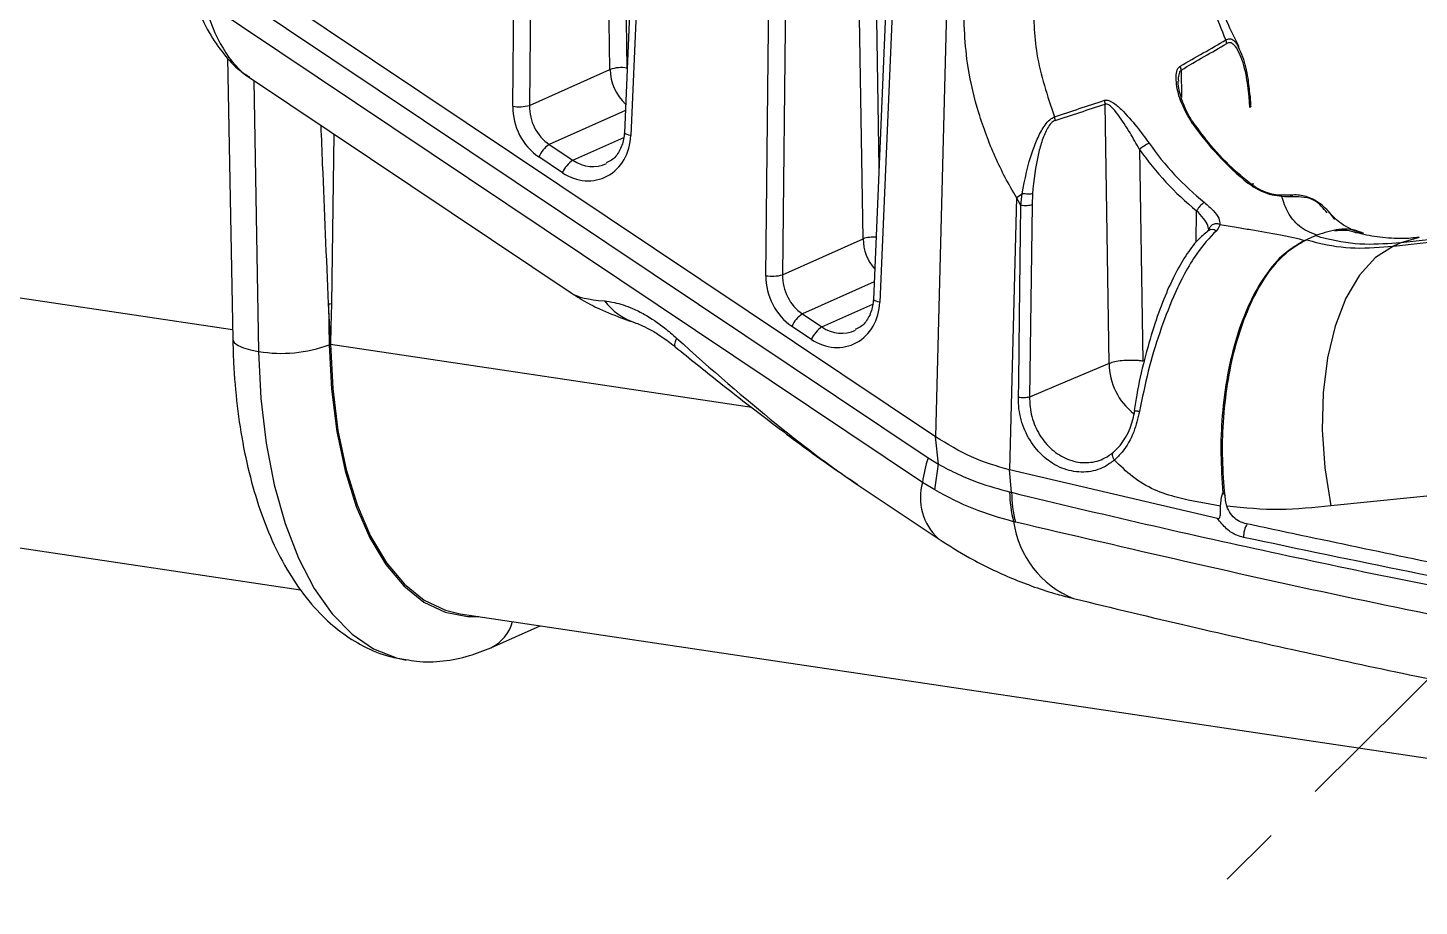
# Model space of a CAD drawing. Header units: millimetres. Extents: x 12 to 854, y 4 to 555.
# Drawn here: x 638.64 to 667.09, y 402.02 to 419.98 of the extents above; entities that cross this region are included whole.
import ezdxf

# ---------------------------------------------------------------- set-up
doc = ezdxf.new("R2010")
doc.units = ezdxf.units.MM
doc.linetypes.add('CENTER', pattern=[10.16, 6.35, -1.27, 1.27, -1.27])
doc.layers.add('DEFAULT_1', color=7, linetype='CENTER')
doc.dimstyles.new('SLDDIMSTYLE1', dxfattribs={"dimtxt": 0.18, "dimasz": 3.556, "dimexe": 0, "dimexo": 0.0625, "dimgap": 0, "dimtad": 0, "dimtih": 1, "dimtoh": 1, "dimdec": 0, "dimrnd": 1e-09, "dimzin": 0, "dimdsep": 46, "dimtxsty": 'Standard', "dimsah": 1, "dimcen": 0.09, "dimadec": 0, "dimazin": 0, "dimtfac": 3.556, "dimtdec": 0, "dimtofl": 0, "dimtmove": 0, "dimatfit": 3, "dimfxl": 1, "dimfrac": 2, "dimtolj": 1, "dimtzin": 0, "dimarcsym": 0})

msp = doc.modelspace()

# ---------------------------------------------------------------- linework, layer by layer
at = {"color": 7, "linetype": 'Continuous', "lineweight": 25}
for p, q in [((650.541, 419.132), (650.421, 426.823)), ((650.768, 426.842), (650.888, 419.16)), ((655.716, 415.667), (655.553, 426.056)), ((648.553, 418.377), (648.612, 423.692)), ((648.953, 423.708), (648.894, 418.393)), ((651.077, 423.516), (650.835, 417.837)), ((651.209, 423.46), (650.968, 417.782)), ((653.728, 414.913), (653.82, 423.227)), ((654.161, 423.244), (654.069, 414.929)), ((656.294, 423.051), (655.927, 414.429)), ((656.426, 422.995), (656.059, 414.373)), ((657.487, 422.9), (657.197, 411.616)), ((657.197, 411.616), (642.235, 421.634)), ((642.211, 421.12), (657.049, 411.186)), ((656.93, 410.686), (642.242, 420.52)), ((642.723, 419.368), (642.828, 413.617)), ((648.894, 418.393), (650.541, 419.132)), ((643.169, 418.964), (649.766, 414.547)), ((663.626, 418.356), (663.613, 418.574)), ((660.749, 413.118), (660.666, 418.423)), ((649.3, 417.595), (649.781, 417.273)), ((661.368, 417.495), (661.436, 413.165)), ((649.567, 417.019), (649.085, 417.342)), ((663.617, 416.808), (663.616, 416.81)), ((658.856, 416.51), (658.708, 410.941)), ((658.856, 416.51), (658.969, 416.59)), ((658.943, 416.349), (658.856, 416.51)), ((659.179, 416.586), (659.171, 416.359)), ((659.171, 416.359), (659.122, 412.43)), ((670.109, 415.937), (666.711, 415.588)), ((654.069, 414.929), (655.716, 415.667)), ((662.766, 415.831), (662.774, 415.837)), ((664.996, 415.744), (664.749, 415.633)), ((664.961, 415.728), (664.784, 415.649)), ((666.559, 415.52), (670.01, 415.892)), ((666.711, 415.588), (666.559, 415.52)), ((644.787, 414.334), (644.802, 413.499)), ((654.474, 414.131), (654.873, 413.864)), ((654.658, 413.611), (654.26, 413.877)), ((659.122, 412.43), (659.122, 412.43)), ((657.258, 411.056), (657.197, 411.616)), ((657.049, 411.186), (657.258, 411.056)), ((657.182, 410.53), (657.258, 411.056)), ((657.258, 411.056), (657.258, 411.056)), ((658.753, 410.482), (658.708, 410.941)), ((662.962, 409.948), (658.708, 410.941)), ((655.677, 410.589), (657.251, 409.535)), ((657.182, 410.53), (656.93, 410.686)), ((669.246, 410.599), (665.28, 410.209)), ((663.073, 410.473), (663.118, 410.418)), ((663.128, 410.318), (663.125, 410.319)), ((663.155, 410.198), (663.128, 410.318)), ((634.644, 409.917), (644.215, 408.487)), ((658.831, 409.873), (658.793, 409.882)), ((647.475, 408), (724.357, 396.511)), ((648.105, 407.304), (649.112, 407.755))]:
    msp.add_line(p, q, dxfattribs=at)
at = {"color": 8, "linetype": 'Continuous', "lineweight": 25}
for p, q in [((655.901, 426.075), (656.041, 417.107)), ((650.888, 419.16), (650.89, 419.118)), ((662.219, 419.119), (662.228, 418.56)), ((643.256, 418.905), (643.357, 413.364)), ((650.855, 418.292), (649.3, 417.595)), ((644.896, 417.808), (644.845, 414.34)), ((649.781, 417.273), (650.824, 417.74)), ((663.693, 416.755), (663.691, 416.805)), ((662.526, 415.596), (662.536, 416.242)), ((667.085, 415.696), (666.711, 415.588)), ((631.992, 415.428), (642.824, 413.809)), ((655.942, 414.789), (654.474, 414.131)), ((654.873, 413.864), (655.915, 414.331)), ((644.823, 413.51), (653.44, 412.223))]:
    msp.add_line(p, q, dxfattribs=at)
at = {"color": 8, "linetype": 'Continuous', "lineweight": 25, "flags": 128}
for points in [[(650.968, 417.782), (650.926, 417.79), (650.891, 417.799), (650.863, 417.81), (650.845, 417.821), (650.836, 417.833), (650.835, 417.837)], [(656.059, 414.373), (656.017, 414.381), (655.982, 414.391), (655.954, 414.401), (655.936, 414.412), (655.927, 414.424), (655.927, 414.429)], [(642.828, 413.617), (642.83, 413.599), (642.864, 413.54), (642.937, 413.486), (643.046, 413.437), (643.188, 413.395), (643.357, 413.364)], [(643.357, 413.364), (643.405, 412.404), (643.512, 411.49), (643.677, 410.632), (643.898, 409.843), (644.172, 409.135), (644.495, 408.517), (644.861, 407.997), (645.267, 407.583), (645.707, 407.281), (646.174, 407.094), (646.374, 407.051)], [(644.802, 413.499), (644.85, 412.589), (644.959, 411.726), (645.128, 410.923), (645.353, 410.195), (645.631, 409.553), (645.957, 409.007), (646.326, 408.567), (646.733, 408.239), (647.169, 408.029), (647.629, 407.941), (647.857, 407.943)], [(651.901, 413.638), (651.873, 413.561), (651.862, 413.504), (651.868, 413.467), (651.875, 413.457)]]:
    msp.add_lwpolyline(points, dxfattribs=at)
at = {"color": 7, "linetype": 'Continuous', "lineweight": 25, "flags": 128}
for points in [[(664.396, 416.561), (664.394, 416.56), (664.393, 416.56)], [(658.894, 412.423), (658.898, 412.752), (658.915, 414.077), (658.943, 416.348)], [(666.559, 415.52), (666.193, 415.282), (665.866, 414.922), (665.589, 414.451), (665.369, 413.883), (665.213, 413.233), (665.124, 412.519), (665.105, 411.763), (665.158, 410.986), (665.28, 410.209)], [(644.823, 413.51), (644.803, 413.972), (644.787, 414.334)], [(644.845, 414.34), (644.833, 413.875), (644.823, 413.51)], [(644.823, 413.51), (644.871, 412.605), (644.979, 411.747), (645.147, 410.949), (645.371, 410.225), (645.647, 409.586), (645.972, 409.043), (646.339, 408.605), (646.743, 408.279), (647.177, 408.071), (647.475, 408)], [(660.749, 413.118), (659.886, 412.753), (659.122, 412.43)]]:
    msp.add_lwpolyline(points, dxfattribs=at)
at = {"color": 7, "linetype": 'Continuous', "lineweight": 25}
for centre, radius, start, end in [((662.959, 419.653), 0.192, 2.7185, 25.339), ((650.775, 418.398), 0.77, 81.6051, 107.7378), ((662.026, 419.11), 0.193, 2.6562, 26.2688), ((660.466, 418.425), 0.2, 359.4991, 22.5466), ((648.681, 419.285), 0.917, 261.9827, 283.4569), ((659.442, 418.091), 0.2, 359.4059, 21.4713), ((667.302, 421.406), 5.913, 214.906, 231.0411), ((649.607, 417.118), 0.568, 122.7707, 156.7352), ((662.048, 416.68), 1.061, 117.1537, 129.8122), ((666.373, 420.987), 6.103, 214.906, 231.0411), ((666.413, 421.008), 5.913, 214.906, 231.0411), ((650.089, 416.795), 0.568, 122.7707, 156.7352), ((662.929, 416.029), 0.447, 121.5869, 151.5725), ((653.855, 415.821), 0.917, 261.9827, 283.4569), ((654.782, 413.653), 0.568, 122.7707, 156.7352), ((655.18, 413.386), 0.568, 122.7707, 156.7352), ((643.825, 416.137), 2.813, 260.4111, 290.3231), ((659.155, 410.422), 2.24, 160.056, 173.2287), ((661.251, 410.516), 2.538, 180.5555, 194.4786), ((661.295, 410.497), 2.542, 180.3275, 194.2091)]:
    msp.add_arc(centre, radius, start, end, dxfattribs=at)
at = {"color": 8, "linetype": 'Continuous', "lineweight": 25}
for centre, radius, start, end in [((651.532, 419.152), 0.991, 181.1807, 227.3392), ((662.473, 417.996), 0.0331, 76.3418, 128.0305), ((663.601, 416.783), 0.0304, 62.0955, 125.3684), ((664.413, 416.427), 0.134, 48.9487, 97.3846), ((655.942, 414.968), 0.735, 86.9668, 107.9335), ((656.71, 415.688), 0.994, 181.225, 220.4141), ((662.845, 415.716), 0.141, 51.6118, 120.308), ((651.478, 415.211), 1.33, 217.8256, 250.9343), ((662.039, 413.114), 1.29, 179.8271, 232.5374), ((658.036, 410.374), 1.149, 164.2455, 226.8995), ((660.768, 410.158), 1.994, 187.9493, 247.8351), ((663.981, 409.578), 0.486, 147.3862, 182.219), ((647.751, 408.049), 0.825, 295.4091, 345.2741)]:
    msp.add_arc(centre, radius, start, end, dxfattribs=at)
for centre, major_axis, ratio, start_param, end_param in [((644.672, 424.325), (1.079, 5.54), 0.439653, 2.409902, 2.958985), ((650.123, 417.982), (-0.268, 0.804), 0.867352, 2.300197, 3.255651), ((657.443, 415.775), (7.746, 1.137), 0.107875, 3.26018, 3.563692), ((655.214, 414.573), (-0.268, 0.804), 0.867352, 2.300197, 3.255651), ((646.713, 422.959), (-11.623, 13.273), 0.157297, 2.20331, 2.610364)]:
    msp.add_ellipse(centre, major_axis=major_axis, ratio=ratio, start_param=start_param, end_param=end_param, dxfattribs=at)
at = {"color": 7, "linetype": 'Continuous', "lineweight": 25}
for centre, major_axis, ratio, start_param, end_param in [((573.589, 379.486), (99.671, 47.43), 0.042224, 5.787118, 5.807984), ((573.738, 379.468), (99.523, 47.455), 0.043609, 5.786444, 5.80731), ((757.33, 461.854), (108.84, 46.227), 0.040142, 3.581194, 3.602059), ((649.52, 418.26), (-0.376, 1.035), 0.860688, 1.159525, 2.276535), ((649.641, 418.304), (-0.268, 0.804), 0.867352, 1.183186, 2.300197), ((757.474, 461.834), (108.985, 46.212), 0.041392, 3.580714, 3.60158), ((650.002, 417.937), (-0.376, 1.035), 0.860688, 2.276535, 4.266211), ((654.695, 414.795), (-0.376, 1.035), 0.860688, 1.159525, 2.276535), ((654.816, 414.84), (-0.268, 0.804), 0.867352, 1.183186, 2.300197), ((655.093, 414.528), (-0.376, 1.035), 0.860688, 2.276535, 4.266211)]:
    msp.add_ellipse(centre, major_axis=major_axis, ratio=ratio, start_param=start_param, end_param=end_param, dxfattribs=at)
for points, knots in [([(663.405, 419.593), (663.331, 419.738), (663.146, 420.103), (662.934, 420.723), (662.774, 421.428), (662.701, 421.952), (662.706, 422.226), (662.707, 422.273)], [0, 0, 0, 0, 0.170303, 0.429153, 0.688362, 0.947111, 1, 1, 1, 1]), ([(663.133, 419.735), (662.967, 420.15), (662.656, 420.929), (662.59, 421.733), (662.559, 422.109)], [0, 0, 0, 0, 0.532917, 1, 1, 1, 1]), ([(641.958, 420.781), (641.995, 420.672), (642.104, 420.354), (642.321, 419.897), (642.626, 419.452), (642.905, 419.147), (643.103, 419.02), (643.168, 418.978)], [0, 0, 0, 0, 0.143914, 0.420011, 0.663669, 0.889097, 1, 1, 1, 1]), ([(658.856, 416.51), (658.856, 416.51), (658.693, 416.777), (658.397, 417.339), (658.065, 418.235), (657.802, 419.315), (657.78, 420.091), (657.767, 420.552)], [0, 0, 0, 0, 0.000005, 0.221754, 0.446487, 0.671227, 1, 1, 1, 1]), ([(659.194, 420.601), (659.202, 420.214), (659.217, 419.387), (659.485, 418.589), (659.628, 418.164)], [0, 0, 0, 0, 0.467083, 1, 1, 1, 1]), ([(663.613, 418.574), (663.594, 418.728), (663.552, 419.062), (663.441, 419.427), (663.318, 419.628), (663.227, 419.689), (663.174, 419.67), (663.151, 419.662)], [0, 0, 0, 0, 0.293779, 0.637556, 0.813081, 0.917344, 1, 1, 1, 1]), ([(663.629, 418.604), (663.617, 418.721), (663.588, 418.999), (663.511, 419.333), (663.424, 419.519), (663.392, 419.586)], [0, 0, 0, 0, 0.316429, 0.754992, 1, 1, 1, 1]), ([(662.452, 418.022), (662.36, 418.179), (662.198, 418.454), (662.119, 418.806), (662.115, 419.024), (662.14, 419.144), (662.183, 419.181), (662.199, 419.195)], [0, 0, 0, 0, 0.379323, 0.668482, 0.794201, 0.922187, 1, 1, 1, 1]), ([(662.482, 418.029), (662.474, 418.039), (662.393, 418.147), (662.279, 418.373), (662.188, 418.649), (662.157, 418.833), (662.161, 418.889), (662.161, 418.894)], [0, 0, 0, 0, 0.036305, 0.404305, 0.756714, 0.981228, 1, 1, 1, 1]), ([(660.651, 418.501), (660.673, 418.504), (660.725, 418.51), (660.846, 418.447), (661.047, 418.272), (661.301, 417.98), (661.481, 417.736), (661.563, 417.624)], [0, 0, 0, 0, 0.08215, 0.189528, 0.374168, 0.71324, 1, 1, 1, 1]), ([(663.613, 418.574), (663.621, 418.581), (663.633, 418.592), (663.631, 418.603), (663.63, 418.606)], [0, 0, 0, 0, 0.687648, 1, 1, 1, 1]), ([(663.645, 418.38), (663.643, 418.437), (663.641, 418.514), (663.634, 418.587), (663.632, 418.607)], [0, 0, 0, 0, 0.741601, 1, 1, 1, 1]), ([(661.368, 417.495), (661.304, 417.609), (661.165, 417.856), (660.972, 418.154), (660.818, 418.348), (660.73, 418.417), (660.686, 418.427), (660.669, 418.424), (660.666, 418.423)], [0, 0, 0, 0, 0.298893, 0.64988, 0.832088, 0.930103, 0.984723, 1, 1, 1, 1]), ([(663.644, 418.381), (663.645, 418.379), (663.648, 418.37), (663.636, 418.362), (663.626, 418.356)], [0, 0, 0, 0, 0.242761, 1, 1, 1, 1]), ([(658.969, 416.59), (659.026, 416.885), (659.104, 417.284), (659.29, 417.747), (659.411, 417.97), (659.53, 418.114), (659.595, 418.147), (659.628, 418.164)], [0, 0, 0, 0, 0.467866, 0.633945, 0.805377, 0.903815, 1, 1, 1, 1]), ([(659.642, 418.089), (659.615, 418.074), (659.559, 418.043), (659.466, 417.903), (659.377, 417.689), (659.248, 417.243), (659.208, 416.866), (659.179, 416.586)], [0, 0, 0, 0, 0.088821, 0.182358, 0.351799, 0.520319, 1, 1, 1, 1]), ([(663.616, 416.81), (663.521, 416.89), (663.243, 417.122), (662.855, 417.525), (662.594, 417.875), (662.481, 418.028)], [0, 0, 0, 0, 0.226363, 0.662121, 1, 1, 1, 1]), ([(650.835, 417.837), (650.831, 417.793), (650.82, 417.655), (650.738, 417.45), (650.608, 417.282), (650.501, 417.236), (650.463, 417.22)], [0, 0, 0, 0, 0.157487, 0.4856214, 0.8171989, 1, 1, 1, 1]), ([(664.278, 416.531), (664.213, 416.538), (664.083, 416.552), (663.865, 416.629), (663.697, 416.721), (663.61, 416.788), (663.584, 416.808)], [0, 0, 0, 0, 0.287012, 0.570468, 0.869607, 1, 1, 1, 1]), ([(664.295, 416.56), (664.27, 416.559), (664.209, 416.557), (664.069, 416.579), (663.892, 416.639), (663.73, 416.72), (663.65, 416.788), (663.621, 416.813)], [0, 0, 0, 0, 0.141936, 0.350651, 0.58599, 0.849725, 1, 1, 1, 1]), ([(658.943, 416.349), (658.943, 416.349), (658.95, 416.429), (658.958, 416.509), (658.969, 416.59), (658.969, 416.59)], [0, 0, 0, 0, 0.0000808, 0.9999192, 1, 1, 1, 1]), ([(664.393, 416.561), (664.385, 416.56), (664.365, 416.557), (664.295, 416.556), (664.229, 416.56), (664.195, 416.562)], [0, 0, 0, 0, 0.2084474, 0.5867118, 1, 1, 1, 1]), ([(664.996, 415.744), (664.928, 415.768), (664.786, 415.819), (664.564, 415.971), (664.386, 416.207), (664.315, 416.42), (664.278, 416.531)], [0, 0, 0, 0, 0.1385954, 0.2872363, 0.6295287, 1, 1, 1, 1]), ([(664.501, 416.529), (664.489, 416.528), (664.429, 416.523), (664.348, 416.527), (664.278, 416.531), (664.278, 416.531)], [0, 0, 0, 0, 0.208261, 0.999937, 1, 1, 1, 1]), ([(665.363, 416.064), (665.309, 416.135), (665.186, 416.297), (664.956, 416.465), (664.681, 416.577), (664.49, 416.563), (664.396, 416.557)], [0, 0, 0, 0, 0.216227, 0.493739, 0.74951, 1, 1, 1, 1]), ([(662.784, 415.827), (662.782, 415.862), (662.776, 415.937), (662.681, 416.085), (662.585, 416.189), (662.536, 416.242)], [0, 0, 0, 0, 0.306437, 0.64936, 1, 1, 1, 1]), ([(662.695, 416.409), (662.758, 416.355), (662.885, 416.245), (663.005, 416.085), (663.009, 416.003), (663.011, 415.963)], [0, 0, 0, 0, 0.338966, 0.681537, 1, 1, 1, 1]), ([(665.949, 415.782), (665.938, 415.784), (665.784, 415.812), (665.529, 415.939), (665.338, 416.097), (665.245, 416.217), (665.237, 416.228)], [0, 0, 0, 0, 0.036715, 0.50623, 0.957808, 1, 1, 1, 1]), ([(663.011, 415.963), (662.998, 415.967), (662.972, 415.974), (662.931, 415.975), (662.892, 415.967), (662.856, 415.951), (662.825, 415.927), (662.802, 415.898), (662.787, 415.864), (662.785, 415.839), (662.784, 415.827)], [0, 0, 0, 0, 0.125, 0.25, 0.375, 0.5, 0.625, 0.75, 0.875, 1, 1, 1, 1]), ([(663.011, 415.963), (663.011, 415.963), (663.01, 415.953), (663.002, 415.906), (662.963, 415.861), (662.933, 415.826)], [0, 0, 0, 0, 0.0000628, 0.2125223, 1, 1, 1, 1]), ([(663.011, 415.963), (663.124, 415.943), (663.331, 415.907), (663.739, 415.839), (664.132, 415.774), (664.513, 415.696), (664.672, 415.653), (664.749, 415.633)], [0, 0, 0, 0, 0.202571, 0.372735, 0.714804, 0.862673, 1, 1, 1, 1]), ([(662.769, 415.827), (662.698, 415.768), (662.537, 415.636), (662.307, 415.325), (662.074, 414.918), (661.854, 414.424), (661.646, 413.846), (661.461, 413.189), (661.329, 412.615), (661.278, 412.263), (661.262, 412.155)], [0, 0, 0, 0, 0.092868, 0.210162, 0.333073, 0.464987, 0.608331, 0.764331, 0.927659, 1, 1, 1, 1]), ([(662.933, 415.826), (662.799, 415.685), (662.49, 415.358), (662.093, 414.588), (661.773, 413.754), (661.535, 412.963), (661.424, 412.414), (661.368, 412.138)], [0, 0, 0, 0, 0.195314, 0.451997, 0.633761, 0.815687, 1, 1, 1, 1]), ([(662.785, 415.851), (662.784, 415.847), (662.782, 415.842), (662.76, 415.827), (662.757, 415.825)], [0, 0, 0, 0, 0.853756, 1, 1, 1, 1]), ([(663.125, 410.319), (663.103, 410.568), (663.059, 411.067), (663.069, 411.839), (663.144, 412.609), (663.289, 413.356), (663.501, 414.035), (663.77, 414.628), (664.091, 415.109), (664.432, 415.458), (664.674, 415.589), (664.784, 415.649)], [0, 0, 0, 0, 0.1070351, 0.2140737, 0.3296141, 0.4451522, 0.5609937, 0.6768175, 0.7907827, 0.9047237, 1, 1, 1, 1]), ([(664.784, 415.649), (664.861, 415.627), (665.189, 415.537), (665.788, 415.448), (666.299, 415.496), (666.559, 415.52)], [0, 0, 0, 0, 0.131166, 0.559334, 1, 1, 1, 1]), ([(666.711, 415.588), (666.466, 415.568), (665.971, 415.526), (665.376, 415.615), (665.039, 415.707), (664.961, 415.728)], [0, 0, 0, 0, 0.428171, 0.868834, 1, 1, 1, 1]), ([(665.947, 415.774), (665.933, 415.782), (665.769, 415.866), (665.442, 415.884), (665.145, 415.79), (664.996, 415.744)], [0, 0, 0, 0, 0.044292, 0.52351, 1, 1, 1, 1]), ([(665.357, 415.834), (665.489, 415.845), (665.643, 415.857), (665.795, 415.795), (665.817, 415.787)], [0, 0, 0, 0, 0.855, 1, 1, 1, 1]), ([(667.081, 415.698), (666.972, 415.685), (666.737, 415.657), (666.3, 415.693), (665.993, 415.738), (665.826, 415.794), (665.82, 415.796)], [0, 0, 0, 0, 0.310423, 0.67235, 0.987489, 1, 1, 1, 1]), ([(664.749, 415.633), (664.605, 415.552), (664.317, 415.388), (663.936, 414.938), (663.606, 414.366), (663.346, 413.674), (663.155, 412.897), (663.051, 412.083), (663.018, 411.265), (663.055, 410.737), (663.073, 410.473)], [0, 0, 0, 0, 0.127745, 0.256248, 0.383841, 0.512364, 0.64022, 0.768315, 0.884387, 1, 1, 1, 1]), ([(649.806, 414.526), (649.857, 414.492), (650.032, 414.375), (650.369, 414.212), (650.726, 414.064), (650.968, 413.98), (651.039, 413.955)], [0, 0, 0, 0, 0.124734, 0.423744, 0.830837, 1, 1, 1, 1]), ([(644.787, 414.334), (644.792, 414.337), (644.801, 414.339), (644.824, 414.342), (644.836, 414.341), (644.845, 414.34)], [0, 0, 0, 0, 0.5, 0.5, 1, 1, 1, 1]), ([(650.427, 414.395), (650.493, 414.387), (650.652, 414.367), (650.942, 414.277), (651.295, 414.102), (651.609, 413.893), (651.82, 413.708), (651.901, 413.638)], [0, 0, 0, 0, 0.1878609, 0.4515413, 0.6049121, 0.8496907, 1, 1, 1, 1]), ([(655.927, 414.429), (655.923, 414.384), (655.911, 414.246), (655.83, 414.041), (655.7, 413.874), (655.592, 413.827), (655.554, 413.811)], [0, 0, 0, 0, 0.157487, 0.485621, 0.817199, 1, 1, 1, 1]), ([(651.043, 413.953), (651.08, 413.94), (651.158, 413.913), (651.346, 413.824), (651.572, 413.687), (651.76, 413.553), (651.86, 413.469), (651.875, 413.456)], [0, 0, 0, 0, 0.236186, 0.48476, 0.721319, 0.958116, 1, 1, 1, 1]), ([(642.828, 413.617), (642.832, 413.456), (642.845, 412.991), (642.91, 412.242), (643.041, 411.389), (643.231, 410.583), (643.48, 409.83), (643.79, 409.14), (644.162, 408.524), (644.579, 408.016), (645.026, 407.617), (645.506, 407.319), (645.956, 407.127), (646.257, 407.082), (646.367, 407.066)], [0, 0, 0, 0, 0.048622, 0.140849, 0.233545, 0.326888, 0.421008, 0.515933, 0.611352, 0.705959, 0.788079, 0.866909, 0.951158, 1, 1, 1, 1]), ([(651.875, 413.458), (652.172, 413.218), (652.899, 412.631), (653.998, 411.785), (654.946, 411.083), (655.464, 410.738), (655.607, 410.643)], [0, 0, 0, 0, 0.245634, 0.601528, 0.889963, 1, 1, 1, 1]), ([(661.436, 413.165), (661.432, 413.165), (661.403, 413.169), (661.32, 413.179), (661.177, 413.184), (661.007, 413.175), (660.853, 413.153), (660.783, 413.129), (660.749, 413.118)], [0, 0, 0, 0, 0.018716, 0.126813, 0.345124, 0.56342, 0.78171, 1, 1, 1, 1]), ([(659.122, 412.43), (659.111, 412.427), (659.088, 412.421), (659.036, 412.416), (658.98, 412.415), (658.934, 412.418), (658.907, 412.421), (658.897, 412.422), (658.894, 412.423)], [0, 0, 0, 0, 0.219037, 0.438073, 0.657117, 0.876174, 0.960113, 1, 1, 1, 1]), ([(660.855, 411.141), (660.789, 411.092), (660.617, 410.963), (660.279, 410.874), (659.876, 410.919), (659.493, 411.114), (659.176, 411.437), (658.962, 411.85), (658.892, 412.195), (658.894, 412.384), (658.894, 412.423)], [0, 0, 0, 0, 0.090547, 0.235597, 0.380673, 0.525889, 0.671301, 0.816878, 0.962517, 1, 1, 1, 1]), ([(659.122, 412.43), (659.122, 412.396), (659.12, 412.23), (659.18, 411.926), (659.366, 411.564), (659.643, 411.281), (659.978, 411.109), (660.332, 411.07), (660.629, 411.149), (660.779, 411.261), (660.837, 411.305)], [0, 0, 0, 0, 0.03809, 0.183654, 0.329149, 0.474468, 0.619582, 0.764554, 0.909507, 1, 1, 1, 1]), ([(660.837, 411.305), (660.882, 411.349), (661.017, 411.48), (661.187, 411.771), (661.247, 412.031), (661.275, 412.154)], [0, 0, 0, 0, 0.211052, 0.62911, 1, 1, 1, 1]), ([(661.368, 412.138), (661.335, 411.996), (661.264, 411.69), (661.065, 411.354), (660.91, 411.19), (660.855, 411.141), (660.855, 411.141)], [0, 0, 0, 0, 0.365798, 0.786406, 0.999983, 1, 1, 1, 1]), ([(658.708, 410.941), (658.447, 411.017), (657.926, 411.171), (657.44, 411.468), (657.197, 411.616)], [0, 0, 0, 0, 0.499979, 1, 1, 1, 1]), ([(663.022, 410.197), (662.73, 410.25), (662.277, 410.331), (661.667, 410.515), (661.226, 410.781), (660.976, 411.024), (660.855, 411.141)], [0, 0, 0, 0, 0.381336, 0.591287, 0.802494, 1, 1, 1, 1]), ([(657.258, 411.056), (657.258, 411.056), (657.39, 410.984), (657.657, 410.85), (658.141, 410.647), (658.497, 410.55), (658.713, 410.492)], [0, 0, 0, 0, 0.000012, 0.282647, 0.565305, 1, 1, 1, 1]), ([(658.793, 409.882), (658.52, 409.958), (657.969, 410.113), (657.446, 410.39), (657.182, 410.53)], [0, 0, 0, 0, 0.495182, 1, 1, 1, 1]), ([(658.713, 410.492), (658.726, 410.488), (658.74, 410.484), (658.753, 410.482), (658.753, 410.482)], [0, 0, 0, 0, 0.999596, 1, 1, 1, 1]), ([(658.753, 410.482), (658.753, 410.482), (660.579, 410.038), (664.237, 409.196), (669.733, 408.089), (675.088, 407.163), (680.301, 406.392), (685.365, 405.817), (690.448, 405.215), (693.787, 405.297), (695.498, 404.991), (695.498, 404.991)], [0, 0, 0, 0, 0, 0.149498, 0.299044, 0.44859, 0.586293, 0.723995, 0.861997, 1, 1, 1, 1, 1]), ([(663.022, 410.197), (663.029, 410.281), (663.038, 410.376), (663.069, 410.462), (663.073, 410.473)], [0, 0, 0, 0, 0.881808, 1, 1, 1, 1]), ([(662.962, 409.948), (662.968, 409.947), (662.979, 409.946), (662.994, 409.95), (663.006, 409.96), (663.018, 409.984), (663.026, 410.065), (663.024, 410.139), (663.022, 410.197)], [0, 0, 0, 0, 0.068522, 0.122327, 0.176304, 0.244985, 0.409515, 1, 1, 1, 1]), ([(663.496, 409.559), (663.45, 409.572), (663.331, 409.607), (663.133, 409.729), (663.021, 409.873), (662.962, 409.948)], [0, 0, 0, 0, 0.225691, 0.593819, 1, 1, 1, 1]), ([(665.28, 410.209), (664.932, 410.17), (664.231, 410.091), (663.516, 410.162), (663.155, 410.198)], [0, 0, 0, 0, 0.496122, 1, 1, 1, 1]), ([(663.523, 409.847), (663.474, 409.864), (663.376, 409.896), (663.252, 410.01), (663.184, 410.12), (663.16, 410.186), (663.155, 410.198)], [0, 0, 0, 0, 0.3088738, 0.6177409, 0.9268008, 1, 1, 1, 1]), ([(695.679, 404.366), (692.631, 404.574), (687.282, 404.939), (679.615, 405.873), (672.689, 406.946), (665.756, 408.254), (661.139, 409.333), (658.831, 409.873)], [0, 0, 0, 0, 0.248505, 0.435999, 0.623492, 0.811746, 1, 1, 1, 1]), ([(677.116, 407.317), (675.644, 407.55), (672.641, 408.024), (668.109, 408.865), (665.052, 409.52), (663.523, 409.847)], [0, 0, 0, 0, 0.324651, 0.66225, 1, 1, 1, 1]), ([(657.251, 409.535), (657.463, 409.401), (657.95, 409.092), (658.764, 408.705), (659.483, 408.448), (659.906, 408.339), (660.016, 408.311)], [0, 0, 0, 0, 0.24678, 0.567359, 0.886918, 1, 1, 1, 1]), ([(690.721, 405.491), (688.455, 405.693), (683.921, 406.099), (677.111, 407.014), (670.298, 408.134), (665.764, 409.084), (663.496, 409.559)], [0, 0, 0, 0, 0.2498768, 0.5, 0.7498768, 1, 1, 1, 1]), ([(660.016, 408.311), (660.811, 408.119), (663.099, 407.569), (666.887, 406.736), (671.381, 405.845), (675.878, 405.057), (680.377, 404.37), (684.875, 403.786), (689.37, 403.305), (693.584, 402.944), (696.297, 402.782), (697.514, 402.709)], [0, 0, 0, 0, 0.063754, 0.183616, 0.303468, 0.423303, 0.54312, 0.66292, 0.782702, 0.902467, 1, 1, 1, 1]), ([(646.367, 407.066), (646.439, 407.051), (646.689, 406.999), (647.131, 407.022), (647.643, 407.117), (647.96, 407.245), (648.105, 407.304)], [0, 0, 0, 0, 0.124831, 0.432587, 0.740306, 1, 1, 1, 1])]:
    msp.add_open_spline(points, degree=3, knots=knots, dxfattribs=at)
at = {"color": 8, "linetype": 'Continuous', "lineweight": 25}
for points, knots in [([(663.133, 419.735), (663.16, 419.745), (663.22, 419.769), (663.314, 419.725), (663.364, 419.638), (663.393, 419.587)], [0, 0, 0, 0, 0.252357, 0.561673, 1, 1, 1, 1]), ([(662.219, 419.119), (662.208, 419.109), (662.195, 419.098), (662.172, 419.048), (662.159, 418.983), (662.162, 418.915), (662.163, 418.894)], [0, 0, 0, 0, 0.2407693, 0.2784679, 0.7733843, 1, 1, 1, 1]), ([(644.787, 414.334), (644.746, 415.287), (644.693, 416.5), (644.645, 417.72), (644.635, 417.982)], [0, 0, 0, 0, 0.784896, 1, 1, 1, 1]), ([(665.206, 416.199), (665.126, 416.293), (664.932, 416.521), (664.661, 416.526), (664.501, 416.529)], [0, 0, 0, 0, 0.413326, 1, 1, 1, 1])]:
    msp.add_open_spline(points, degree=3, knots=knots, dxfattribs=at)
at = {"color": 7, "linetype": 'Continuous', "lineweight": 25}
for points in [[(659.179, 416.586), (659.167, 416.585), (659.142, 416.582), (659.088, 416.582), (659.027, 416.584), (658.988, 416.588), (658.969, 416.59)], [(659.171, 416.358), (659.158, 416.355), (659.131, 416.348), (659.07, 416.343), (659.003, 416.343), (658.963, 416.347), (658.943, 416.349)], [(661.275, 412.154), (661.27, 412.154), (661.261, 412.156), (661.256, 412.156), (661.258, 412.156), (661.267, 412.154), (661.284, 412.151), (661.307, 412.148), (661.335, 412.143), (661.357, 412.14), (661.368, 412.138)], [(660.837, 411.305), (660.829, 411.298), (660.812, 411.285), (660.809, 411.244), (660.822, 411.194), (660.844, 411.159), (660.855, 411.141)]]:
    msp.add_open_spline(points, degree=3, dxfattribs=at)
at = {"color": 8, "linetype": 'Continuous', "lineweight": 25}
msp.add_open_spline([(664.212, 416.558), (664.22, 416.558), (664.235, 416.56), (664.258, 416.551), (664.272, 416.538), (664.278, 416.531)], degree=3, dxfattribs=at)

# ---------------------------------------------------------------- leaders
at = {"layer": 'DEFAULT_1'}
msp.add_leader([(683.867, 423.171), (648.824, 388.313)], dimstyle='SLDDIMSTYLE1', dxfattribs=at)

doc.saveas('drawing.dxf')
